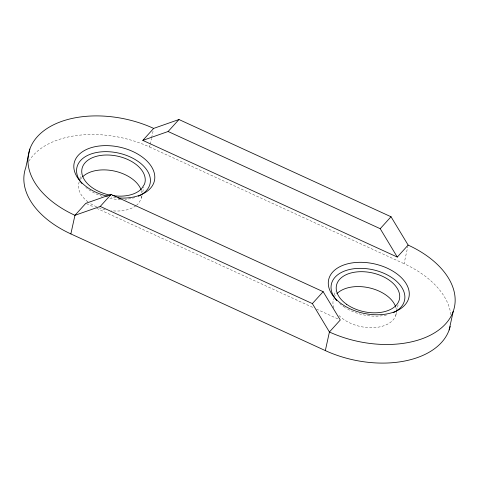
<?xml version="1.0" encoding="UTF-8"?>
<svg xmlns="http://www.w3.org/2000/svg" width="479" height="479" viewBox="0 0 479 479"><rect width="100%" height="100%" fill="white"/><g stroke="black" fill="none" stroke-linecap="round" stroke-linejoin="round"><path stroke-width="0.36" stroke-dasharray="2.4 1.8" d="M79.879 178.99L80.813 174.733M28.848 161.178A87.645 53.959 12.4 0 1 149.58 147.005L150.053 144.856M150.208 144.143L151.466 138.419M151.627 137.701L153.196 130.545M136.383 205.383A32.231 19.843 12.4 0 0 138.299 203.635L141.185 199.096L142.119 194.845M142.742 192.013L143.832 187.049M334.414 295.214L335.348 290.963M450.823 314.577A87.645 53.959 12.4 0 0 404.054 263.69L407.827 246.517M395.75 315.529L396.528 311.985M396.684 311.278L398.085 304.901M149.58 147.005L404.054 263.69M86.483 203.641L93.944 207.06M96.662 208.305L313.811 307.877M316.523 309.123L338.916 319.391M396.414 310.38A32.231 19.843 12.4 0 1 375.231 327.546A32.231 19.843 12.4 0 1 338.952 315.487M333.893 307.937A32.231 19.843 12.4 0 1 333.635 298.758M334.132 297.549A32.231 19.843 12.4 0 1 336.414 294.178M395.726 307.021A32.231 19.843 12.4 0 1 396.349 309.721M135.85 205.79A32.231 19.843 12.4 0 1 111.397 210.736M105.176 209.658A32.231 19.843 12.4 0 1 99.159 207.85M96.602 206.82A32.231 19.843 12.4 0 1 89.735 203.102M88.01 201.875A32.231 19.843 12.4 0 1 79.251 181.822M80.442 179.457A32.231 19.843 12.4 0 1 82.143 177.284M141.347 190.618A32.231 19.843 12.4 0 1 141.904 193.306M141.964 195.468A32.231 19.843 12.4 0 1 141.185 199.096M386.523 314.978A37.464 23.064 12.4 0 1 345.575 307.871M344.946 307.476A37.464 23.064 12.4 0 1 339.743 303.572M115.954 197.725A41.092 25.297 12.4 0 1 110.99 196.995M134.833 197.54A37.464 23.064 12.4 0 1 124.911 199.366M120.582 199.498A37.464 23.064 12.4 0 1 107.949 197.971M102.219 196.354A37.464 23.064 12.4 0 1 85.855 187.397"/><path stroke-width="0.72" d="M29.854 149.047L25.764 167.65A87.645 53.959 12.4 0 0 70.856 233.914L325.331 350.598A87.645 53.959 12.4 0 0 450.194 326.391M70.856 233.914L74.946 215.311L85.801 203.33L111.098 194.45L323.157 291.687L340.276 320.014L329.42 331.995L325.331 350.598M449.146 329.953L453.236 311.35M408.144 245.086L397.289 257.067L142.814 140.383L153.669 128.402L178.966 119.522L391.026 216.759L408.144 245.086A87.645 53.959 12.4 0 1 445.674 323.798A87.645 53.959 12.4 0 1 329.42 331.995L312.368 303.596L100.249 206.425L74.946 215.311A87.645 53.959 12.4 0 1 37.422 136.599A87.645 53.959 12.4 0 1 153.669 128.402M100.249 206.425L111.098 194.45M142.814 140.383L168.117 131.503L178.966 119.522M312.368 303.596L323.157 291.687M168.117 131.503L380.212 228.699L391.026 216.759M380.212 228.699L397.289 257.067M112.601 195.582A32.231 19.843 12.4 0 0 141.568 188.756L144.454 184.217A32.231 19.843 12.4 0 0 119.211 156.543A32.231 19.843 12.4 0 0 82.029 168.602A32.231 19.843 12.4 0 0 110.517 195.222M107.494 196.246A41.092 25.297 12.4 0 1 81.011 152.783A41.092 25.297 12.4 0 1 149.274 163.59A41.092 25.297 12.4 0 1 118.056 197.917M81.915 183.481A37.464 23.064 12.4 0 1 90.968 154.01A37.464 23.064 12.4 0 1 140.078 162.902A37.464 23.064 12.4 0 1 141.904 194.336M140.76 195.013A37.464 23.064 12.4 0 1 138.257 196.258M336.899 293.669A32.231 19.843 12.4 0 1 368.788 287.729A32.231 19.843 12.4 0 1 395.492 306.35M336.731 300.555A37.464 23.064 12.4 0 1 346.329 270.396A37.464 23.064 12.4 0 1 396.456 281.197A37.464 23.064 12.4 0 1 393.205 312.727M82.58 176.835A32.231 19.843 12.4 0 1 114.679 171.123A32.231 19.843 12.4 0 1 141.119 189.941M336.725 299.932A41.092 25.297 12.4 0 0 406.246 303.315A41.092 25.297 12.4 0 0 363.369 262.378A41.092 25.297 12.4 0 0 336.725 299.932M346.664 304.339A32.231 19.843 12.4 0 0 399.019 300.65A32.231 19.843 12.4 0 0 358.202 271.791A32.231 19.843 12.4 0 0 346.664 304.339"/></g></svg>
